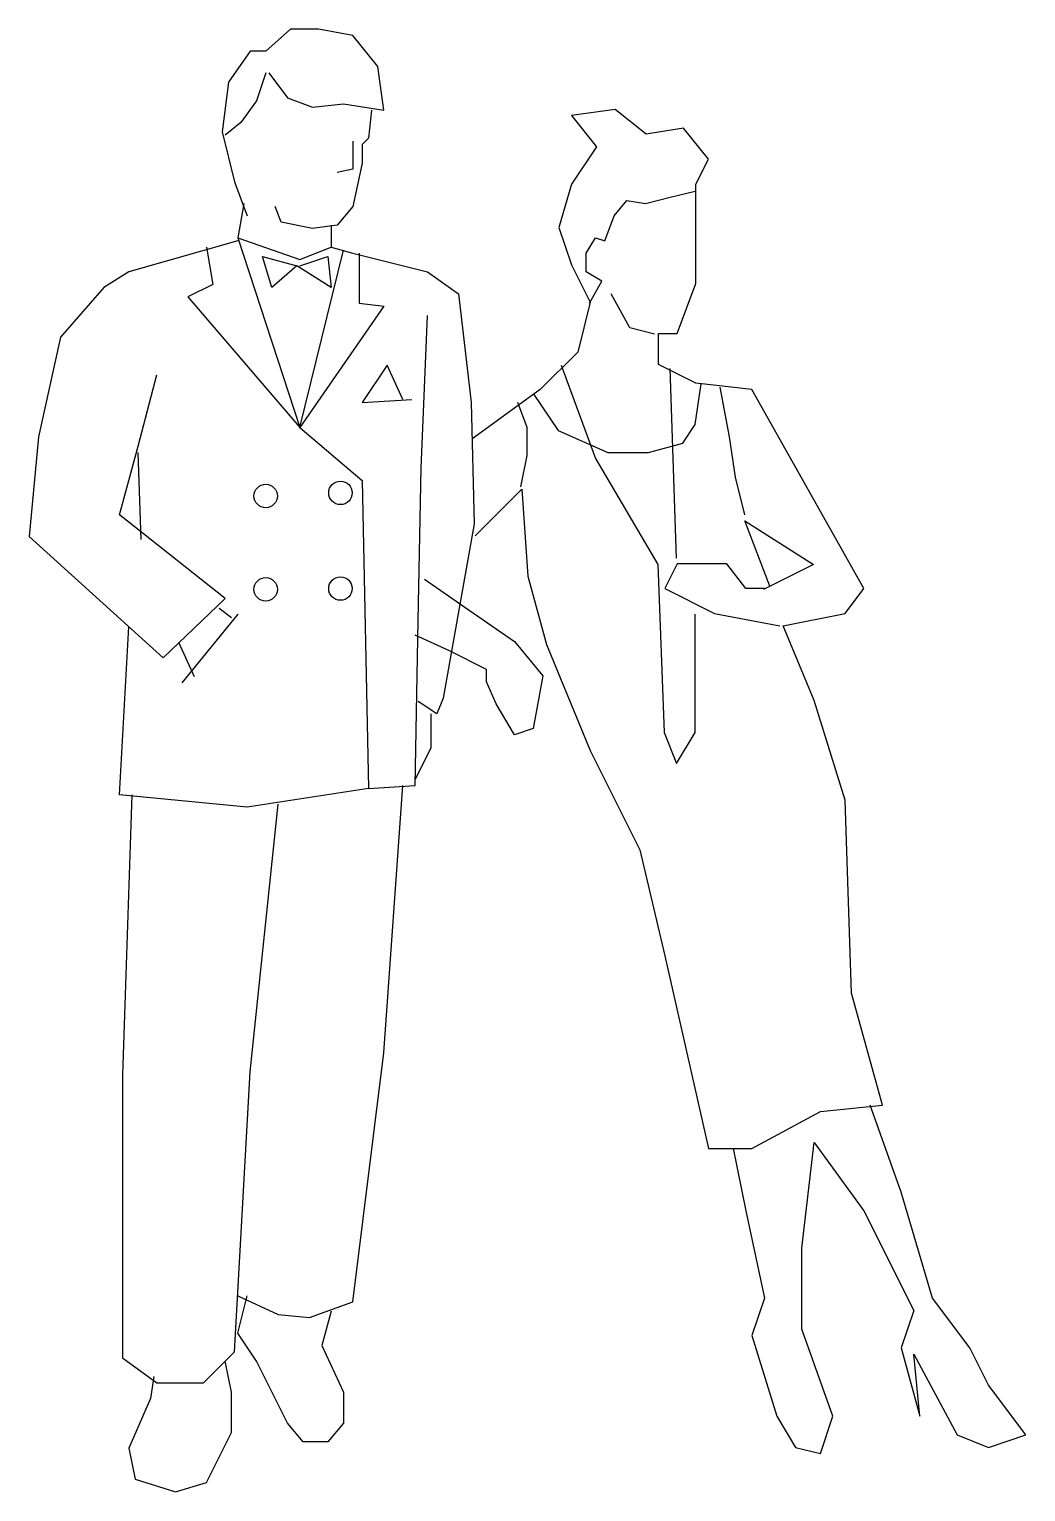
# Model space of a CAD drawing. Extents: x 86101 to 87216, y 12133 to 13769.
import ezdxf

# ---------------------------------------------------------------- set-up
doc = ezdxf.new("R2010")
doc.units = 0
doc.header["$LTSCALE"] = 1270
doc.header["$MEASUREMENT"] = 0
doc.layers.get('0').update_dxf_attribs({"linetype": 'CONTINUOUS'})

msp = doc.modelspace()

# ---------------------------------------------------------------- linework, layer by layer
at = {"linetype": 'CONTINUOUS'}
for p, q in [((86393.5, 13769), (86365.6, 13744.6)), ((86424.8, 13769), (86393.5, 13769)), ((86463.1, 13762), (86424.8, 13769)), ((86490.9, 13727.2), (86463.1, 13762)), ((86348.2, 13744.6), (86323.9, 13709.8)), ((86365.6, 13744.6), (86348.2, 13744.6)), ((86497.9, 13678.5), (86490.9, 13727.2)), ((86323.9, 13709.8), (86316.9, 13654.2)), ((86365.6, 13720.3), (86355.2, 13689)), ((86369.1, 13720.3), (86390, 13692.4)), ((86390, 13692.4), (86417.8, 13682)), ((86355.2, 13689), (86337.8, 13664.6)), ((86417.8, 13682), (86452.6, 13685.5)), ((86452.6, 13685.5), (86497.9, 13678.5)), ((86484, 13678.5), (86480.5, 13647.2)), ((86756.3, 13679.4), (86707.5, 13672.4)), ((86791.1, 13651.6), (86756.3, 13679.4)), ((86337.8, 13664.6), (86320.4, 13650.7)), ((86707.5, 13672.4), (86735.4, 13637.6)), ((86832.8, 13658.5), (86791.1, 13651.6)), ((86860.7, 13623.7), (86832.8, 13658.5)), ((86316.9, 13654.2), (86330.8, 13598.5)), ((86463.1, 13643.7), (86463.1, 13612.4)), ((86480.5, 13647.2), (86473.5, 13640.2)), ((86473.5, 13640.2), (86473.5, 13619.4)), ((86735.4, 13637.6), (86707.5, 13595.9)), ((86463.1, 13612.4), (86445.7, 13608.9)), ((86473.5, 13619.4), (86463.1, 13570.6)), ((86846.7, 13595.9), (86860.7, 13623.7)), ((86330.8, 13598.5), (86344.8, 13560.2)), ((86707.5, 13595.9), (86693.6, 13547.2)), ((86846.7, 13540.2), (86846.7, 13595.9)), ((86755.4, 13560.2), (86769.3, 13577.6)), ((86769.3, 13577.6), (86790.2, 13574.1)), ((86790.2, 13574.1), (86818, 13581.1)), ((86818, 13581.1), (86845.9, 13588)), ((86341.3, 13574.1), (86334.3, 13535.8)), ((86383, 13553.2), (86376.1, 13570.6)), ((86463.1, 13570.6), (86445.7, 13549.8)), ((86745, 13532.4), (86755.4, 13560.2)), ((86417.8, 13546.3), (86383, 13553.2)), ((86445.7, 13549.8), (86417.8, 13546.3)), ((86438.7, 13549.8), (86438.7, 13525.4)), ((86693.6, 13547.2), (86707.5, 13505.4)), ((86334.3, 13532.4), (86212.5, 13497.6)), ((86334.3, 13535.8), (86403.9, 13511.5)), ((86334.3, 13535.8), (86403.9, 13323.6)), ((86724.1, 13518.4), (86734.5, 13535.8)), ((86734.5, 13535.8), (86745, 13532.4)), ((86846.7, 13484.5), (86846.7, 13540.2)), ((86299.5, 13525.4), (86306.5, 13483.6)), ((86362.2, 13515), (86400.4, 13504.5)), ((86372.6, 13480.2), (86362.2, 13515)), ((86403.9, 13511.5), (86438.7, 13525.4)), ((86403.9, 13323.6), (86452.6, 13521.9)), ((86403.9, 13504.5), (86435.2, 13515)), ((86435.2, 13515), (86438.7, 13480.2)), ((86438.7, 13525.4), (86463.1, 13518.4)), ((86463.1, 13518.4), (86546.6, 13497.6)), ((86470, 13518.4), (86470, 13462.8)), ((86724.1, 13497.6), (86724.1, 13518.4)), ((86212.5, 13497.6), (86184.7, 13480.2)), ((86400.4, 13504.5), (86372.6, 13480.2)), ((86438.7, 13480.2), (86400.4, 13504.5)), ((86546.6, 13497.6), (86581.4, 13473.2)), ((86707.5, 13505.4), (86728.4, 13463.6)), ((86741.5, 13487.1), (86724.1, 13497.6)), ((86184.7, 13480.2), (86136, 13424.5)), ((86306.5, 13483.6), (86278.6, 13469.7)), ((86727.6, 13462.8), (86741.5, 13487.1)), ((86825.9, 13428.8), (86846.7, 13484.5)), ((86278.6, 13469.7), (86403.9, 13323.6)), ((86470, 13462.8), (86497.9, 13459.3)), ((86581.4, 13473.2), (86595.3, 13351.4)), ((86728.4, 13463.6), (86714.5, 13408)), ((86772.8, 13434.9), (86751.9, 13473.2)), ((86497.9, 13459.3), (86403.9, 13323.6)), ((86539.6, 13278.3), (86546.6, 13448.8)), ((86800.6, 13428), (86772.8, 13434.9)), ((86805, 13428.8), (86825.9, 13428.8)), ((86805, 13394), (86805, 13428.8)), ((86136, 13424.5), (86111.6, 13313.1)), ((86714.5, 13408), (86672.7, 13366.2)), ((86223, 13302.7), (86243.8, 13382.7)), ((86501.4, 13393.2), (86473.5, 13351.4)), ((86518.8, 13354.9), (86501.4, 13393.2)), ((86696.2, 13393.2), (86734.5, 13288.8)), ((86846.7, 13373.2), (86805, 13394)), ((86825, 13177.4), (86818, 13389.7)), ((86672.7, 13366.2), (86596.2, 13310.5)), ((86845.9, 13327), (86852.8, 13372.3)), ((86909.4, 13366.2), (86846.7, 13373.2)), ((86884.2, 13313.1), (86873.7, 13368.8)), ((87034.7, 13143.5), (86909.4, 13366.2)), ((86473.5, 13351.4), (86529.2, 13354.9)), ((86595.3, 13351.4), (86598.8, 13215.7)), ((86658, 13323.6), (86647.5, 13351.4)), ((86664.9, 13361.8), (86692.8, 13320.1)), ((86403.9, 13323.6), (86473.5, 13264.4)), ((86658, 13292.2), (86658, 13323.6)), ((86692.8, 13320.1), (86748.4, 13295.7)), ((86832, 13306.2), (86845.9, 13327)), ((86111.6, 13313.1), (86101.2, 13201.8)), ((86202.1, 13226.1), (86223, 13302.7)), ((86793.7, 13295.7), (86832, 13306.2)), ((86891.1, 13267.9), (86884.2, 13313.1)), ((86226.4, 13198.3), (86223, 13295.7)), ((86651, 13257.4), (86658, 13292.2)), ((86734.5, 13288.8), (86804.1, 13170.4)), ((86748.4, 13295.7), (86793.7, 13295.7)), ((86536.2, 13107.8), (86539.6, 13278.3)), ((86901.6, 13226.1), (86891.1, 13267.9)), ((86473.5, 13264.4), (86480.5, 12919.9)), ((86599.7, 13202.6), (86651.9, 13254.8)), ((86651.9, 13254.8), (86658.8, 13157.4)), ((86320.4, 13132.2), (86202.1, 13226.1)), ((86598.8, 13215.7), (86564, 13020.8)), ((86901.6, 13219.2), (86978.1, 13170.4)), ((86929.4, 13146.1), (86901.6, 13219.2)), ((86101.2, 13201.8), (86250.8, 13066)), ((86804.1, 13170.4), (86811.1, 12982.5)), ((86825.9, 13171.3), (86811.9, 13143.5)), ((86881.5, 13171.3), (86825.9, 13171.3)), ((86902.4, 13143.5), (86881.5, 13171.3)), ((86978.1, 13170.4), (86922.4, 13142.6)), ((86543.1, 13153.9), (86588.4, 13122.6)), ((86658.8, 13157.4), (86679.7, 13080.8)), ((86811.9, 13143.5), (86867.6, 13115.6)), ((86923.3, 13143.5), (86902.4, 13143.5)), ((87013.8, 13115.6), (87034.7, 13143.5)), ((86250.8, 13066), (86320.4, 13132.2)), ((86313.4, 13121.7), (86327.4, 13111.3)), ((86588.4, 13122.6), (86644, 13084.3)), ((86334.3, 13114.8), (86271.7, 13038.2)), ((86532.7, 12923.4), (86536.2, 13107.8)), ((86845.9, 12982.5), (86845.9, 13114.8)), ((86867.6, 13115.6), (86940.7, 13101.7)), ((86944.2, 13101.7), (87013.8, 13115.6)), ((86979, 13018.2), (86944.2, 13101.7)), ((86202.1, 12912.9), (86212.5, 13100.8)), ((86571, 13073.9), (86532.7, 13091.3)), ((86268.2, 13083.4), (86285.6, 13045.2)), ((86612.7, 13053), (86571, 13073.9)), ((86644, 13084.3), (86675.4, 13046)), ((86679.7, 13080.8), (86728.4, 12962.5)), ((86612.7, 13039.1), (86612.7, 13053)), ((86623.2, 13014.7), (86612.7, 13039.1)), ((86675.4, 13046), (86664.9, 12986.9)), ((86564, 13020.8), (86557, 13003.4)), ((86557, 13003.4), (86536.2, 13017.3)), ((86550.1, 13003.4), (86550.1, 12965.1)), ((86644, 12979.9), (86623.2, 13014.7)), ((87013.8, 12906.8), (86979, 13018.2)), ((86664.9, 12986.9), (86644, 12979.9)), ((86811.1, 12982.5), (86825, 12947.7)), ((86825, 12947.7), (86845.9, 12982.5)), ((86550.1, 12965.1), (86532.7, 12930.3)), ((86728.4, 12962.5), (86784.1, 12851.2)), ((86480.5, 12919.9), (86532.7, 12923.4)), ((86497.9, 12624.1), (86518.8, 12923.4)), ((86344.8, 12899), (86202.1, 12912.9)), ((86216, 12912.9), (86205.6, 12599.7)), ((86480.5, 12919.9), (86344.8, 12899)), ((87020.7, 12691.1), (87013.8, 12906.8)), ((86348.2, 12603.2), (86379.6, 12902.5)), ((86784.1, 12851.2), (86811.9, 12732.8)), ((86811.9, 12732.8), (86860.7, 12517.1)), ((87055.5, 12565.8), (87020.7, 12691.1)), ((86463.1, 12345.7), (86497.9, 12624.1)), ((86205.6, 12599.7), (86205.6, 12283)), ((86330.8, 12290), (86348.2, 12603.2)), ((86985.9, 12558.8), (87055.5, 12565.8)), ((87076.4, 12468.4), (87041.6, 12565.8)), ((86909.4, 12517.1), (86985.9, 12558.8)), ((86860.7, 12517.1), (86909.4, 12517.1)), ((86888.5, 12517.1), (86902.4, 12447.5)), ((86965.1, 12405.7), (86979, 12524)), ((86979, 12524), (87034.7, 12447.5)), ((87111.2, 12350), (87076.4, 12468.4)), ((86902.4, 12447.5), (86923.3, 12350)), ((87034.7, 12447.5), (87090.3, 12336.1)), ((86965.1, 12315.2), (86965.1, 12405.7)), ((86334.3, 12310.9), (86344.8, 12352.6)), ((86334.3, 12352.6), (86379.6, 12331.8)), ((86923.3, 12350), (86909.4, 12308.3)), ((87153, 12294.4), (87111.2, 12350)), ((86414.4, 12328.3), (86463.1, 12345.7)), ((86438.7, 12335.2), (86428.3, 12297)), ((87090.3, 12336.1), (87076.4, 12294.4)), ((86379.6, 12331.8), (86414.4, 12328.3)), ((86355.2, 12279.6), (86334.3, 12310.9)), ((86909.4, 12308.3), (86937.2, 12217.8)), ((86999.9, 12217.8), (86965.1, 12315.2)), ((86296, 12255.2), (86330.8, 12290)), ((86428.3, 12297), (86452.6, 12244.8)), ((87076.4, 12294.4), (87097.3, 12217.8)), ((87090.3, 12287.4), (87139.1, 12196.9)), ((87097.3, 12217.8), (87090.3, 12287.4)), ((87173.9, 12252.6), (87153, 12294.4)), ((86205.6, 12283), (86243.8, 12255.2)), ((86327.4, 12244.8), (86320.4, 12279.6)), ((86365.6, 12258.7), (86355.2, 12279.6)), ((86240.4, 12262.2), (86236.9, 12237.8)), ((86243.8, 12255.2), (86296, 12255.2)), ((86390, 12210), (86365.6, 12258.7)), ((87215.6, 12196.9), (87173.9, 12252.6)), ((86236.9, 12237.8), (86212.5, 12182.1)), ((86327.4, 12199.5), (86327.4, 12244.8)), ((86452.6, 12244.8), (86452.6, 12210)), ((86407.4, 12189.1), (86390, 12210)), ((86452.6, 12210), (86435.2, 12189.1)), ((86937.2, 12217.8), (86958.1, 12183)), ((86985.9, 12176), (86999.9, 12217.8)), ((86299.5, 12143.8), (86327.4, 12199.5)), ((86435.2, 12189.1), (86407.4, 12189.1)), ((87139.1, 12196.9), (87173.9, 12183)), ((87173.9, 12183), (87215.6, 12196.9)), ((86212.5, 12182.1), (86219.5, 12147.3)), ((86958.1, 12183), (86985.9, 12176)), ((86219.5, 12147.3), (86264.7, 12133.4)), ((86264.7, 12133.4), (86299.5, 12143.8))]:
    msp.add_line(p, q, dxfattribs=at)
for centre in [(86365.6, 13247), (86449.2, 13250.5), (86365.6, 13142.6), (86449.2, 13143.5)]:
    msp.add_circle(centre, 13.1, dxfattribs=at)

doc.saveas('drawing.dxf')
